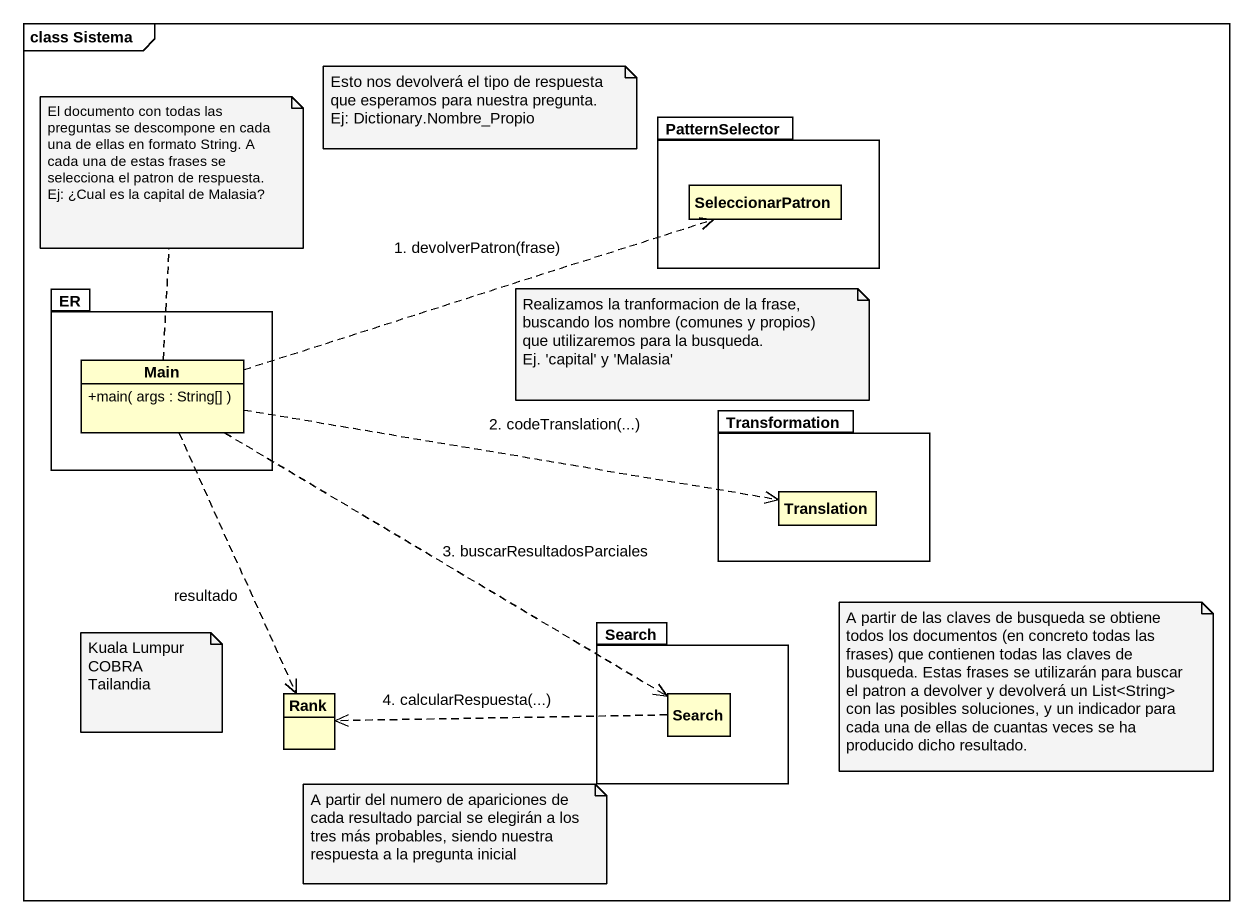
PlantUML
@startuml
mainframe class Sistema
hide circle
hide empty members
skinparam classAttributeIconSize 0
package PatternSelector {
  class SeleccionarPatron
}
package ER {
  class Main {
    +main( args : String[] )
  }
}
package Transformation {
  class Translation
}
package Search {
  class "Search" as Search_2
}
class Rank
Main .right.> SeleccionarPatron : 1. devolverPatron(frase)
Main .right.> Translation : 2. codeTranslation(...)
Main ..> Rank : resultado
Main .right.> Search_2 : 3. buscarResultadosParciales
Search_2 .left.> Rank : 4. calcularRespuesta(...)
note top of Main
  El documento con todas las preguntas se descompone en cada una de ellas en formato String. A cada una de estas frases se selecciona el patron de respuesta.
  Ej: ¿Cual es la capital de Malasia?
end note
note as N2
  Esto nos devolverá el tipo de respuesta que esperamos para nuestra pregunta.
  Ej: Dictionary.Nombre_Propio
end note
note as N3
  Realizamos la tranformacion de la frase, buscando los nombre (comunes y propios) que utilizaremos para la busqueda.
  Ej. 'capital' y 'Malasia'
end note
note as N4
  Kuala Lumpur
  COBRA
  Tailandia
end note
note as N5
  A partir de las claves de busqueda se obtiene todos los documentos (en concreto todas las frases) que contienen todas las claves de busqueda. Estas frases se utilizarán para buscar el patron a devolver y devolverá un List<String> con las posibles soluciones, y un indicador para cada una de ellas de cuantas veces se ha producido dicho resultado.
end note
note as N6
  A partir del numero de apariciones de cada resultado parcial se elegirán a los tres más probables, siendo nuestra respuesta a la pregunta inicial
end note
@enduml
